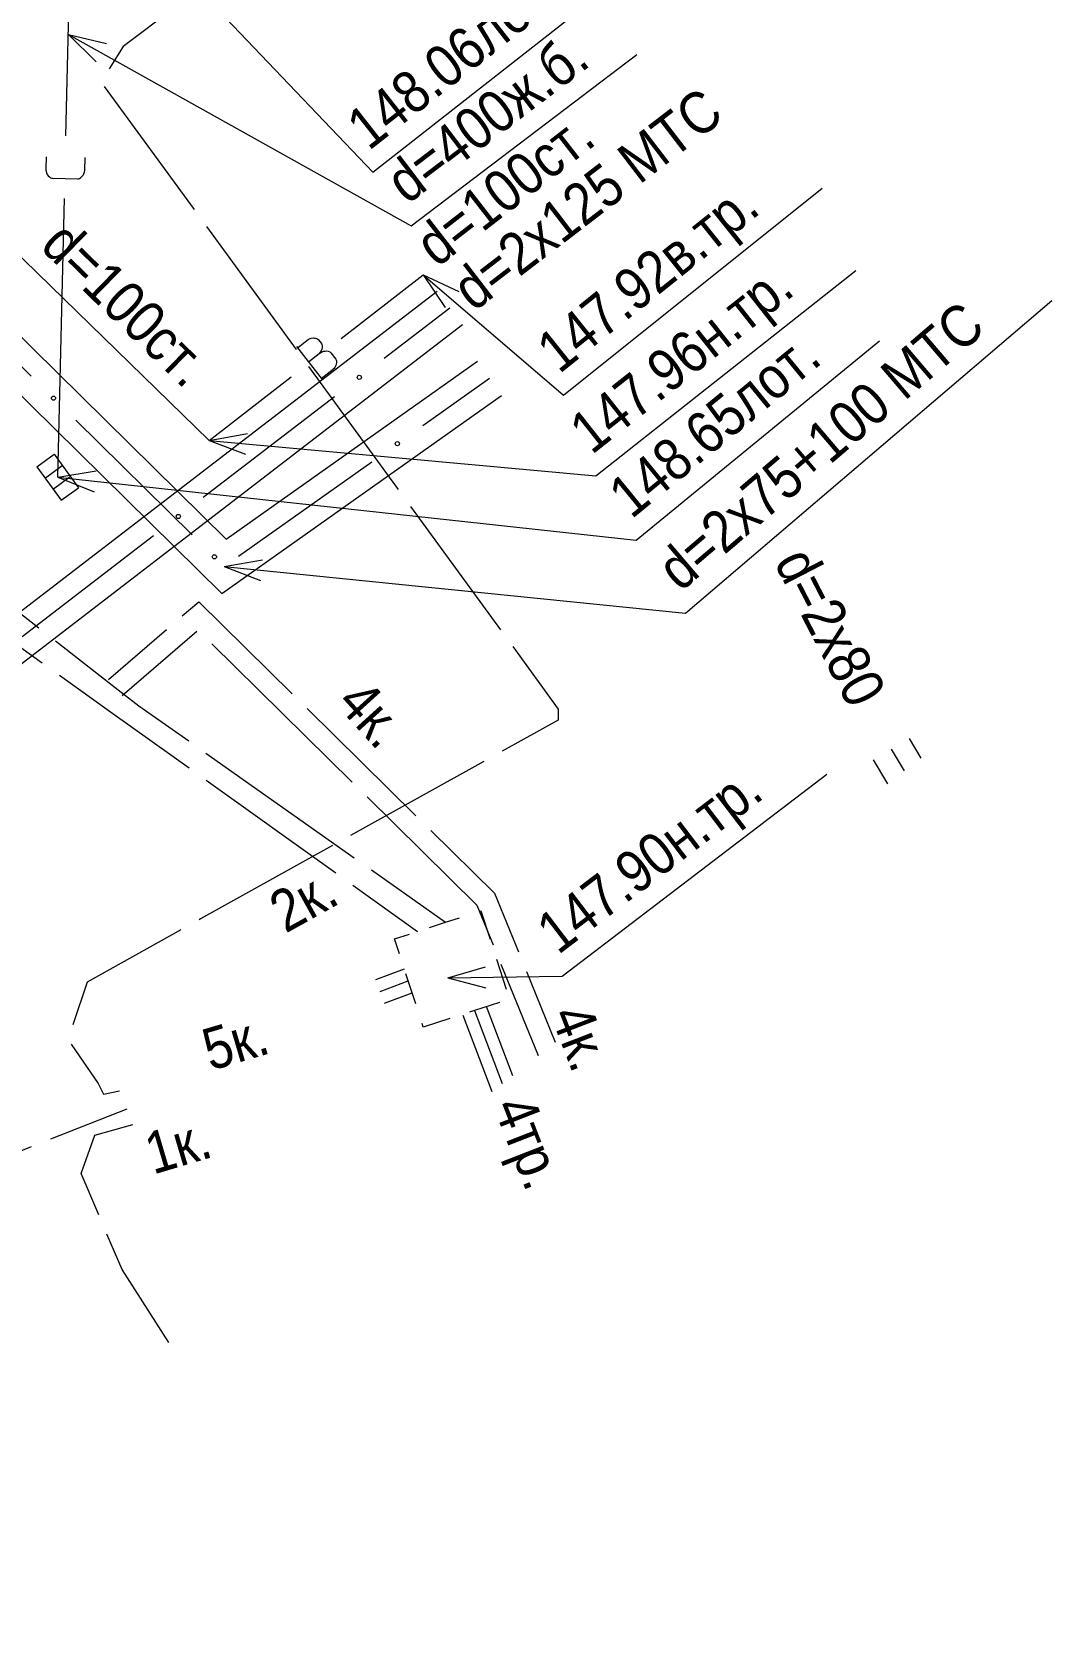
# Model space of a CAD drawing. Header units: metres. Extents: x 369 to 856, y 14070 to 14447.
# Drawn here: x 504.76 to 529.11, y 14116.3 to 14154.68 of the extents above; entities that cross this region are included whole.
import ezdxf
from ezdxf.enums import TextEntityAlignment as Align

# ---------------------------------------------------------------- set-up
doc = ezdxf.new("R2010")
doc.units = ezdxf.units.M
doc.header["$MEASUREMENT"] = 0
for name, color, linetype, lineweight in [('Водопровод', 7, 'Continuous', 25), ('Водосток', 7, 'Continuous', 25), ('Кабель электрический', 7, 'Continuous', 25), ('Теплосеть', 7, 'Continuous', 25)]:
    doc.layers.add(name, color=color, linetype=linetype, lineweight=lineweight)
doc.styles.add('Style-RUSSIAN_1251', font='RUSSIAN_1251.shx')
doc.styles.add('Style-RUSSIAN_1251 I 0.00000', font='RUSSIAN_1251.shx')
doc.linetypes.add('BK_', pattern='A,-2.5,[1,dgnlstyle-500_multi_und.shx,S=0.004762,R=0,X=0,Y=0],-2.5', length=5)

# ---------------------------------------------------------------- blocks, each defined once
blk = doc.blocks.new('RESHT1_30')
at = {"layer": 'Водосток', "color": 252, "linetype": 'Continuous', "lineweight": 9}
for p, q in [((-0.494, -0.254), (-0.494, 0.254)), ((-0.494, 0.254), (0.495, 0.254)), ((-0.163, -0.245), (-0.163, 0.251)), ((0.166, -0.245), (0.166, 0.251)), ((0.495, -0.254), (0.495, 0.254)), ((-0.494, -0.254), (0.495, -0.254))]:
    blk.add_line(p, q, dxfattribs=at)
blk = doc.blocks.new('msdElementTypeShape_29')
at = {"layer": 'Кабель электрический', "color": 252, "linetype": 'Continuous', "lineweight": 9}
for p, q in [((0.001, 2.109), (0.358, 2.225)), ((0.117, 1.751), (0.001, 2.109)), ((2.436, 1.623), (2.668, 0.908))]:
    blk.add_line(p, q, dxfattribs=at)
at = {"layer": 'Кабель электрический', "color": 252, "linetype": 'Continuous', "lineweight": 9, "flags": 128}
for points in [[(2.024, 2.767), (2.06, 2.778), (2.281, 2.099)], [(0.834, 2.379), (1.219, 2.505), (1.549, 2.612)], [(0.504, 0.56), (0.326, 1.106), (0.271, 1.275)], [(2.508, 0.593), (1.907, 0.398), (1.792, 0.36)], [(1.317, 0.206), (0.686, 0.001), (0.659, 0.085)]]:
    blk.add_lwpolyline(points, dxfattribs=at)
blk = doc.blocks.new('msdElementTypeMultiLine_137')
at = {"layer": 'Кабель электрический', "color": 252, "linetype": 'Continuous', "lineweight": 9, "flags": 128}
for points in [[(0.195, 0.582), (0.881, 0.839)], [(0.406, 0.02), (1.06, 0.265)]]:
    blk.add_lwpolyline(points, dxfattribs=at)
at = {"layer": 'Кабель электрический', "color": 252, "linetype": 'BK_', "lineweight": 9, "flags": 128}
blk.add_lwpolyline([(0.3, 0.301), (0.97, 0.552)], dxfattribs=at)
blk = doc.blocks.new('msdElementTypeLineString_444')
at = {"layer": 'Кабель электрический', "color": 252, "linetype": 'Continuous', "lineweight": 9}
for p, q in [((0.868, 24.066), (3.011, 21.126)), ((3.306, 20.722), (5.449, 17.781)), ((5.744, 17.377), (7.887, 14.437)), ((8.181, 14.033), (10.325, 11.093)), ((9.93, 7.948), (6.75, 6.18))]:
    blk.add_line(p, q, dxfattribs=at)
at = {"layer": 'Кабель электрический', "color": 252, "linetype": 'Continuous', "lineweight": 9, "flags": 128}
for points in [[(3.724, 26.829), (1.315, 25.02), (0.987, 24.487)], [(10.619, 10.689), (11.706, 9.198), (11.706, 8.936), (10.367, 8.191)], [(6.313, 5.937), (3.166, 4.187), (3.133, 4.169)], [(2.696, 3.926), (0.458, 2.681), (0.117, 1.658)], [(0.074, 1.2), (0.719, 0.262), (0.85, 0), (1.229, 0.081)]]:
    blk.add_lwpolyline(points, dxfattribs=at)
blk = doc.blocks.new('msdElementTypeMultiLine_142')
at = {"layer": 'Кабель электрический', "color": 252, "linetype": 'Continuous', "lineweight": 9}
blk.add_blockref('msdElementTypeLineString_444', (0, 0), dxfattribs=at)
blk = doc.blocks.new('msdElementTypeLineString_453')
at = {"layer": 'Теплосеть', "color": 252, "linetype": 'Continuous', "lineweight": 9}
for p, q in [((15.769, 12.129), (17.335, 13.332)), ((11.448, 8.808), (14.58, 11.215)), ((7.127, 5.488), (10.259, 7.894)), ((2.806, 2.168), (5.938, 4.574)), ((0.051, 0.05), (1.617, 1.254))]:
    blk.add_line(p, q, dxfattribs=at)
for centre in [(15.174, 11.672), (10.853, 8.351), (6.532, 5.031), (2.211, 1.711)]:
    blk.add_circle(centre, 0.05, dxfattribs=at)
blk = doc.blocks.new('msdElementTypeMultiLine_147')
at = {"layer": 'Теплосеть', "color": 252, "linetype": 'Continuous', "lineweight": 9, "flags": 128}
for points in [[(0, 0.793), (17.284, 14.074)], [(0.61, 0), (17.893, 13.281)]]:
    blk.add_lwpolyline(points, dxfattribs=at)
at = {"layer": 'Теплосеть', "color": 252, "linetype": 'Continuous', "lineweight": 9}
blk.add_blockref('msdElementTypeLineString_453', (0.254, 0.346), dxfattribs=at)
blk = doc.blocks.new('msdElementTypeLineString_478')
at = {"layer": 'Кабель электрический', "color": 252, "linetype": 'Continuous', "lineweight": 9}
for p, q in [((9.245, 3.614), (12.342, 1.399)), ((12.749, 1.108), (14.297, 0.001))]:
    blk.add_line(p, q, dxfattribs=at)
at = {"layer": 'Кабель электрический', "color": 252, "linetype": 'Continuous', "lineweight": 9, "flags": 128}
for points in [[(0.001, 9.532), (0.327, 9.399), (1.764, 8.814)], [(2.19, 8.554), (3.654, 7.612), (5.335, 6.41)], [(5.742, 6.119), (7.018, 5.206), (8.839, 3.904)]]:
    blk.add_lwpolyline(points, dxfattribs=at)
blk = doc.blocks.new('msdElementTypeMultiLine_173')
at = {"layer": 'Кабель электрический', "color": 252, "linetype": 'Continuous', "lineweight": 9}
blk.add_blockref('msdElementTypeLineString_478', (0, 0), dxfattribs=at)
blk = doc.blocks.new('msdElementTypeLineString_499')
at = {"layer": 'Кабель электрический', "color": 252, "linetype": 'Continuous', "lineweight": 9}
for p, q in [((29.145, 19.663), (27.328, 18.945)), ((19.562, 13.875), (16.376, 11.615)), ((15.968, 11.326), (12.782, 9.066)), ((12.375, 8.777), (9.189, 6.517)), ((8.781, 6.228), (5.595, 3.968)), ((5.187, 3.679), (2.001, 1.419)), ((1.593, 1.13), (0, 0))]:
    blk.add_line(p, q, dxfattribs=at)
at = {"layer": 'Кабель электрический', "color": 252, "linetype": 'Continuous', "lineweight": 9, "flags": 128}
for points in [[(26.863, 18.762), (25.911, 18.385), (23.562, 16.715)], [(23.155, 16.425), (22.121, 15.69), (19.97, 14.164)]]:
    blk.add_lwpolyline(points, dxfattribs=at)
blk = doc.blocks.new('msdElementTypeMultiLine_194')
at = {"layer": 'Кабель электрический', "color": 252, "linetype": 'Continuous', "lineweight": 9}
blk.add_blockref('msdElementTypeLineString_499', (0, 0), dxfattribs=at)
blk = doc.blocks.new('msdElementTypeLineString_541')
at = {"layer": 'Кабель электрический', "color": 252, "linetype": 'Continuous', "lineweight": 9}
for p, q in [((2.144, 3.648), (5.005, 1.421)), ((5.4, 1.114), (6.83, 0))]:
    blk.add_line(p, q, dxfattribs=at)
at = {"layer": 'Кабель электрический', "color": 252, "linetype": 'Continuous', "lineweight": 9, "flags": 128}
blk.add_lwpolyline([(0, 4.142), (1.512, 4.14), (1.749, 3.955)], dxfattribs=at)
blk = doc.blocks.new('msdElementTypeMultiLine_237')
at = {"layer": 'Кабель электрический', "color": 252, "linetype": 'Continuous', "lineweight": 9}
blk.add_blockref('msdElementTypeLineString_541', (0, 0), dxfattribs=at)
blk = doc.blocks.new('msdElementTypeLineString_542')
at = {"layer": 'Кабель электрический', "color": 252, "linetype": 'Continuous', "lineweight": 9}
for p, q in [((2.162, 4.043), (5.707, 1.54)), ((6.116, 1.252), (7.888, 0.001))]:
    blk.add_line(p, q, dxfattribs=at)
at = {"layer": 'Кабель электрический', "color": 252, "linetype": 'Continuous', "lineweight": 9, "flags": 128}
blk.add_lwpolyline([(0, 5.609), (0.566, 5.169), (1.753, 4.331)], dxfattribs=at)
blk = doc.blocks.new('msdElementTypeMultiLine_238')
at = {"layer": 'Кабель электрический', "color": 252, "linetype": 'Continuous', "lineweight": 9}
blk.add_blockref('msdElementTypeLineString_542', (0, 0), dxfattribs=at)
blk = doc.blocks.new('msdElementTypeLineString_774')
at = {"layer": 'Водосток', "color": 252, "linetype": 'Continuous', "lineweight": 9}
for p, q in [((0.196, 8.151), (0.356, 14.803)), ((0, 0), (0.16, 6.652))]:
    blk.add_line(p, q, dxfattribs=at)
blk = doc.blocks.new('msdElementTypeMultiLine_397')
at = {"layer": 'Водосток', "color": 252, "linetype": 'Continuous', "lineweight": 9, "flags": 128}
blk.add_lwpolyline([(0.19, 8.119), (0.183, 7.841), (0.184, 7.802), (0.191, 7.772), (0.201, 7.731), (0.218, 7.694), (0.238, 7.666), (0.268, 7.64), (0.299, 7.618), (0.327, 7.611), (0.354, 7.605), (0.939, 7.591), (0.964, 7.595), (0.985, 7.602), (1.011, 7.615), (1.029, 7.631), (1.053, 7.653), (1.074, 7.678), (1.089, 7.709), (1.106, 7.755), (1.111, 7.792), (1.119, 8.101)], dxfattribs=at)
at = {"layer": 'Водосток', "color": 252, "linetype": 'Continuous', "lineweight": 9}
blk.add_blockref('msdElementTypeLineString_774', (0.467, 0.467), dxfattribs=at)
blk = doc.blocks.new('msdElementTypeLineString_829')
at = {"layer": 'Водопровод', "color": 252, "linetype": 'Continuous', "lineweight": 9}
for p, q in [((0.001, 16.388), (7.869, 8.717)), ((8.943, 7.67), (16.811, 0)), ((19.963, 2.435), (21.927, 3.952)), ((16.811, 0), (18.776, 1.518))]:
    blk.add_line(p, q, dxfattribs=at)
blk = doc.blocks.new('msdElementTypeLineString_830')
at = {"layer": 'Водопровод', "color": 252, "linetype": 'Continuous', "lineweight": 9}
for p, q in [((9.104, 9.195), (8.408, 8.481)), ((8.78, 8.863), (9.01, 8.639)), ((8.43, 8.505), (8.69, 8.252)), ((19.4, 2.742), (20.01, 1.953)), ((19.684, 2.375), (19.938, 2.572)), ((19.99, 1.979), (20.277, 2.2))]:
    blk.add_line(p, q, dxfattribs=at)
at = {"layer": 'Водопровод', "color": 252, "linetype": 'Continuous', "lineweight": 9, "flags": 128}
for points in [[(9.079, 9.169), (9.307, 8.947), (9.324, 8.922), (9.347, 8.873), (9.361, 8.821), (9.364, 8.797), (9.363, 8.772), (9.357, 8.744), (9.345, 8.713), (9.338, 8.7), (9.257, 8.617), (9.237, 8.605), (9.207, 8.593), (9.182, 8.589), (9.156, 8.586), (9.121, 8.59), (9.083, 8.602), (9.051, 8.615), (9.01, 8.639), (9.035, 8.609), (9.057, 8.583), (9.081, 8.538), (9.091, 8.506), (9.098, 8.473), (9.097, 8.429), (9.087, 8.389), (9.071, 8.36), (8.938, 8.224), (8.923, 8.213), (8.896, 8.202), (8.861, 8.195), (8.819, 8.197), (8.785, 8.203), (8.738, 8.221), (8.711, 8.234), (8.69, 8.252)], [(19.423, 2.713), (19.675, 2.908), (19.702, 2.922), (19.753, 2.938), (19.807, 2.945), (19.831, 2.944), (19.856, 2.94), (19.883, 2.93), (19.911, 2.914), (19.923, 2.904), (19.994, 2.813), (20.003, 2.792), (20.011, 2.76), (20.012, 2.735), (20.011, 2.708), (20.002, 2.675), (19.985, 2.638), (19.968, 2.609), (19.938, 2.572), (19.971, 2.592), (20, 2.61), (20.047, 2.628), (20.081, 2.633), (20.115, 2.635), (20.158, 2.628), (20.196, 2.612), (20.223, 2.593), (20.339, 2.442), (20.348, 2.425), (20.355, 2.398), (20.357, 2.362), (20.349, 2.32), (20.338, 2.288), (20.314, 2.243), (20.297, 2.219), (20.277, 2.2)]]:
    blk.add_lwpolyline(points, dxfattribs=at)
blk = doc.blocks.new('msdElementTypeMultiLine_434')
at = {"layer": 'Водопровод', "color": 252, "linetype": 'Continuous', "lineweight": 9}
for name, p in [('msdElementTypeLineString_829', (0.5, 0.5)), ('msdElementTypeLineString_830', (0, 0))]:
    blk.add_blockref(name, p, dxfattribs=at)
blk = doc.blocks.new('msdElementTypeMultiLine_456')
at = {"layer": 'Кабель электрический', "color": 252, "linetype": 'Continuous', "lineweight": 9, "flags": 128}
for points in [[(0.02, 1.934), (0.714, 0.108)], [(0.581, 2.147), (1.209, 0.493)]]:
    blk.add_lwpolyline(points, dxfattribs=at)
at = {"layer": 'Кабель электрический', "color": 252, "linetype": 'BK_', "lineweight": 9, "flags": 128}
blk.add_lwpolyline([(0.3, 2.041), (0.962, 0.301)], dxfattribs=at)
blk = doc.blocks.new('msdElementTypeLineString_856')
at = {"layer": 'Кабель электрический', "color": 252, "linetype": 'Continuous', "lineweight": 9}
for p, q in [((0, 8.66), (1.384, 9.85)), ((4.743, 7.967), (7.343, 5.406)), ((9.98, 1.69), (10.669, 0.001))]:
    blk.add_line(p, q, dxfattribs=at)
at = {"layer": 'Кабель электрический', "color": 252, "linetype": 'Continuous', "lineweight": 9, "flags": 128}
for points in [[(1.763, 10.176), (2.156, 10.515), (4.387, 8.318)], [(7.699, 5.055), (9.219, 3.557), (9.791, 2.153)]]:
    blk.add_lwpolyline(points, dxfattribs=at)
blk = doc.blocks.new('msdElementTypeLineString_857')
at = {"layer": 'Кабель электрический', "color": 252, "linetype": 'Continuous', "lineweight": 9}
for p, q in [((0, 8.6), (1.783, 10.134)), ((2.141, 9.826), (5.492, 6.524)), ((9.045, 2.179), (9.933, 0.001))]:
    blk.add_line(p, q, dxfattribs=at)
at = {"layer": 'Кабель электрический', "color": 252, "linetype": 'Continuous', "lineweight": 9, "flags": 128}
blk.add_lwpolyline([(5.849, 6.173), (8.469, 3.592), (8.856, 2.642)], dxfattribs=at)
blk = doc.blocks.new('msdElementTypeMultiLine_461')
at = {"layer": 'Кабель электрический', "color": 252, "linetype": 'Continuous', "lineweight": 9}
for name, p in [('msdElementTypeLineString_856', (0, 0.319)), ('msdElementTypeLineString_857', (0.326, 0))]:
    blk.add_blockref(name, p, dxfattribs=at)
blk = doc.blocks.new('msdElementTypeLineString_868')
at = {"layer": 'Кабель электрический', "color": 252, "linetype": 'Continuous', "lineweight": 9, "flags": 128}
for points in [[(0.422, 3.049), (0, 4.034), (0.327, 4.949), (1.237, 5.205)], [(2.095, 0.001), (0.981, 1.745), (0.619, 2.59)]]:
    blk.add_lwpolyline(points, dxfattribs=at)
blk = doc.blocks.new('msdElementTypeMultiLine_468')
at = {"layer": 'Кабель электрический', "color": 252, "linetype": 'Continuous', "lineweight": 9}
blk.add_blockref('msdElementTypeLineString_868', (0, 0), dxfattribs=at)
blk = doc.blocks.new('msdElementTypeLineString_880')
at = {"layer": 'Теплосеть', "color": 252, "linetype": 'Continuous', "lineweight": 9}
for p, q in [((0.05, 36.262), (1.437, 34.895)), ((2.505, 33.842), (5.278, 31.107)), ((6.346, 30.054), (9.12, 27.319)), ((10.188, 26.266), (12.961, 23.531)), ((14.029, 22.478), (16.802, 19.744)), ((17.871, 18.69), (20.644, 15.956)), ((21.712, 14.903), (24.485, 12.168)), ((25.553, 11.115), (28.327, 8.38)), ((29.395, 7.327), (32.168, 4.593)), ((41.524, 3.414), (43.113, 4.54)), ((33.236, 3.539), (36.01, 0.805)), ((37.122, 0.296), (40.3, 2.547))]:
    blk.add_line(p, q, dxfattribs=at)
for centre in [(1.971, 34.368), (5.812, 30.58), (9.654, 26.793), (13.495, 23.005), (17.336, 19.217), (21.178, 15.429), (25.019, 11.642), (28.861, 7.854), (32.702, 4.066), (40.912, 2.981), (36.544, 0.278)]:
    blk.add_circle(centre, 0.05, dxfattribs=at)
blk = doc.blocks.new('msdElementTypeMultiLine_476')
at = {"layer": 'Теплосеть', "color": 252, "linetype": 'Continuous', "lineweight": 9, "flags": 128}
for points in [[(0.788, 37.177), (37.172, 1.301), (43.168, 5.549)], [(0, 36.549), (37.066, 0.001), (43.746, 4.733)]]:
    blk.add_lwpolyline(points, dxfattribs=at)
at = {"layer": 'Теплосеть', "color": 252, "linetype": 'Continuous', "lineweight": 9}
blk.add_blockref('msdElementTypeLineString_880', (0.344, 0.601), dxfattribs=at)
blk = doc.blocks.new('msdElementTypeLineString_963')
at = {"layer": 'Теплосеть', "color": 252, "linetype": 'Continuous', "lineweight": 9}
blk.add_line((0.05, 0.568), (0.358, 0.05), dxfattribs=at)
blk = doc.blocks.new('msdElementTypeMultiLine_542')
at = {"layer": 'Теплосеть', "color": 252, "linetype": 'Continuous', "lineweight": 9, "flags": 128}
for points in [[(0.86, 1.083), (1.136, 0.619)], [(0, 0.573), (0.34, 0.001)]]:
    blk.add_lwpolyline(points, dxfattribs=at)
at = {"layer": 'Теплосеть', "color": 252, "linetype": 'Continuous', "lineweight": 9}
blk.add_blockref('msdElementTypeLineString_963', (0.38, 0.26), dxfattribs=at)
blk = doc.blocks.new('DIMTXT_414')
at = {"layer": 'Кабель электрический', "color": 252, "linetype": 'Continuous', "lineweight": 9}
for q in [(0.896, 0.265), (0.904, -0.235)]:
    blk.add_line((0, 0), q, dxfattribs=at)
at = {"layer": 'Кабель электрический', "color": 252, "linetype": 'Continuous', "lineweight": 9, "flags": 128}
blk.add_lwpolyline([(0, 0), (2.727, 0.046), (9.047, 4.868)], dxfattribs=at)
at = {"layer": 'Кабель электрический', "color": 252, "linetype": 'Continuous', "lineweight": 9, "style": 'Style-RUSSIAN_1251', "width": 0.9}
blk.add_text('147.90н.тр.', height=1, rotation=37.3444, dxfattribs=at).set_placement((2.026, 1.335), align=Align.TOP_LEFT)
blk = doc.blocks.new('DIMTXT_476')
at = {"layer": 'Водосток', "color": 252, "linetype": 'Continuous', "lineweight": 9}
for q in [(0.922, 0.151), (0.868, -0.346)]:
    blk.add_line((0, 0), q, dxfattribs=at)
at = {"layer": 'Водосток', "color": 252, "linetype": 'Continuous', "lineweight": 9, "flags": 128}
blk.add_lwpolyline([(0, 0), (13.81, -1.507), (19.626, 3.26)], dxfattribs=at)
at = {"layer": 'Водосток', "color": 252, "linetype": 'Continuous', "lineweight": 9, "style": 'Style-RUSSIAN_1251', "width": 0.9}
blk.add_text('148.65лот.', height=1, rotation=39.3354, dxfattribs=at).set_placement((13.065, -0.242), align=Align.TOP_LEFT)
blk = doc.blocks.new('DIMTXT_477')
at = {"layer": 'Водосток', "color": 252, "linetype": 'Continuous', "lineweight": 9}
for q in [(0.664, -0.657), (0.908, -0.221)]:
    blk.add_line((0, 0), q, dxfattribs=at)
at = {"layer": 'Водосток', "color": 252, "linetype": 'Continuous', "lineweight": 9, "flags": 128}
blk.add_lwpolyline([(0, 0), (8.184, -4.572), (13.571, -0.479)], dxfattribs=at)
at = {"layer": 'Водосток', "color": 252, "linetype": 'Continuous', "lineweight": 9, "style": 'Style-RUSSIAN_1251', "width": 0.9}
blk.add_text('d=400ж.б.', height=1, rotation=37.2247, dxfattribs=at).set_placement((7.486, -3.281), align=Align.TOP_LEFT)
blk = doc.blocks.new('DIMTXT_478')
at = {"layer": 'Водосток', "color": 252, "linetype": 'Continuous', "lineweight": 9}
for q in [(0.44, -0.824), (0.802, -0.479)]:
    blk.add_line((0, 0), q, dxfattribs=at)
at = {"layer": 'Водосток', "color": 252, "linetype": 'Continuous', "lineweight": 9, "flags": 128}
blk.add_lwpolyline([(0, 0), (7.172, -7.516), (13.082, -2.878)], dxfattribs=at)
at = {"layer": 'Водосток', "color": 252, "linetype": 'Continuous', "lineweight": 9, "style": 'Style-RUSSIAN_1251', "width": 0.9}
blk.add_text('148.06лот.', height=1, rotation=38.123, dxfattribs=at).set_placement((6.454, -6.236), align=Align.TOP_LEFT)
blk = doc.blocks.new('DIMTXT_479')
at = {"layer": 'Водопровод', "color": 252, "linetype": 'Continuous', "lineweight": 9}
for q in [(0.52, -0.776), (0.846, -0.396)]:
    blk.add_line((0, 0), q, dxfattribs=at)
at = {"layer": 'Водопровод', "color": 252, "linetype": 'Continuous', "lineweight": 9, "flags": 128}
blk.add_lwpolyline([(0, 0), (3.349, -2.873), (9.528, 2.073)], dxfattribs=at)
at = {"layer": 'Водопровод', "color": 252, "linetype": 'Continuous', "lineweight": 9, "style": 'Style-RUSSIAN_1251', "width": 0.9}
blk.add_text('147.92в.тр.', height=1, rotation=38.6717, dxfattribs=at).set_placement((2.619, -1.6), align=Align.TOP_LEFT)
blk = doc.blocks.new('DIMTXT_480')
at = {"layer": 'Водопровод', "color": 252, "linetype": 'Continuous', "lineweight": 9}
for q in [(0.919, 0.166), (0.873, -0.331)]:
    blk.add_line((0, 0), q, dxfattribs=at)
at = {"layer": 'Водопровод', "color": 252, "linetype": 'Continuous', "lineweight": 9, "flags": 128}
blk.add_lwpolyline([(0, 0), (9.24, -0.85), (15.447, 4.059)], dxfattribs=at)
at = {"layer": 'Водопровод', "color": 252, "linetype": 'Continuous', "lineweight": 9, "style": 'Style-RUSSIAN_1251', "width": 0.9}
blk.add_text('147.96н.тр.', height=1, rotation=38.3363, dxfattribs=at).set_placement((8.517, 0.427), align=Align.TOP_LEFT)
blk = doc.blocks.new('DIMTXT_617')
at = {"layer": 'Теплосеть', "color": 252, "linetype": 'Continuous', "lineweight": 9}
for q in [(0.921, 0.158), (0.87, -0.339)]:
    blk.add_line((0, 0), q, dxfattribs=at)
at = {"layer": 'Теплосеть', "color": 252, "linetype": 'Continuous', "lineweight": 9, "flags": 128}
blk.add_lwpolyline([(0, 0), (11.019, -1.115), (19.765, 6.348)], dxfattribs=at)
at = {"layer": 'Теплосеть', "color": 252, "linetype": 'Continuous', "lineweight": 9, "style": 'Style-RUSSIAN_1251', "width": 0.9}
blk.add_text('d=2х75+100 МТС', height=1, rotation=40.4745, dxfattribs=at).set_placement((10.249, 0.134), align=Align.TOP_LEFT)

msp = doc.modelspace()

# ---------------------------------------------------------------- block references
at = {"layer": 'Водопровод', "color": 252, "linetype": 'Continuous', "lineweight": 9}
for name, p in [('msdElementTypeMultiLine_434', (491.677, 14144.435)), ('DIMTXT_479', (514.104, 14148.887)), ('DIMTXT_480', (508.988, 14144.935))]:
    msp.add_blockref(name, p, dxfattribs=at)
at = {"layer": 'Водосток', "color": 252, "linetype": 'Continuous', "lineweight": 9}
for name, p in [('msdElementTypeMultiLine_397', (504.908, 14143.589)), ('DIMTXT_478', (505.731, 14158.859)), ('DIMTXT_477', (505.629, 14154.63)), ('DIMTXT_476', (505.375, 14144.056))]:
    msp.add_blockref(name, p, dxfattribs=at)
at = {"layer": 'Водосток', "color": 252, "linetype": 'Continuous', "lineweight": 9, "rotation": 306.090579605018}
msp.add_blockref('RESHT1_30', (505.375, 14144.056), dxfattribs=at)
at = {"layer": 'Кабель электрический', "color": 252, "linetype": 'Continuous', "lineweight": 9}
for name, p in [('msdElementTypeMultiLine_142', (505.62, 14129.322)), ('msdElementTypeMultiLine_237', (499.92, 14139.037)), ('msdElementTypeMultiLine_173', (499.673, 14133.211)), ('msdElementTypeMultiLine_461', (506.587, 14130.248)), ('msdElementTypeMultiLine_238', (506.75, 14133.428)), ('DIMTXT_414', (514.691, 14132.099)), ('msdElementTypeShape_29', (513.419, 14130.924)), ('msdElementTypeMultiLine_137', (512.775, 14131.478)), ('msdElementTypeMultiLine_456', (515.026, 14129.281)), ('msdElementTypeMultiLine_194', (477.879, 14109.303)), ('msdElementTypeMultiLine_468', (505.933, 14123.394))]:
    msp.add_blockref(name, p, dxfattribs=at)
at = {"layer": 'Теплосеть', "color": 252, "linetype": 'Continuous', "lineweight": 9}
for name, p in [('msdElementTypeMultiLine_476', (472.229, 14141.276)), ('msdElementTypeMultiLine_147', (497.149, 14134.422)), ('DIMTXT_617', (509.348, 14141.927)), ('msdElementTypeMultiLine_542', (524.848, 14136.732))]:
    msp.add_blockref(name, p, dxfattribs=at)

# ---------------------------------------------------------------- texts
at = {"layer": 'Водопровод', "color": 252, "linetype": 'Continuous', "lineweight": 9, "style": 'Style-RUSSIAN_1251 I 0.00000', "width": 0.9}
for rotation, p in [(37.8538, (514.431, 14149.046)), (315.7401, (504.927, 14149.536))]:
    msp.add_text('d=100ст.', height=1, rotation=rotation, dxfattribs=at).set_placement(p)
at = {"layer": 'Кабель электрический', "color": 252, "linetype": 'Continuous', "lineweight": 9, "style": 'Style-RUSSIAN_1251', "width": 0.899998}
for s, rotation, p in [('4к.', 312.1705, (511.999, 14138.638)), ('2к.', 29.0797, (510.815, 14133.155)), ('4к.', 291.1027, (517.134, 14131.216)), ('5к.', 16.5162, (509.025, 14129.879)), ('4тр.', 291.2804, (515.771, 14129.03)), ('1к.', 16.5162, (507.654, 14127.403))]:
    msp.add_text(s, height=1, rotation=rotation, dxfattribs=at).set_placement(p)
at = {"layer": 'Теплосеть', "color": 252, "linetype": 'Continuous', "lineweight": 9}
for s, rotation, style, width, p in [('d=2х125 МТС', 37.5225, 'Style-RUSSIAN_1251', 0.899998, (515.309, 14147.992)), ('d=2х80', 297.3281, 'Style-RUSSIAN_1251 I 0.00000', 0.9, (522.469, 14142.021))]:
    msp.add_text(s, height=1, rotation=rotation, dxfattribs=dict(at, style=style, width=width)).set_placement(p)

doc.saveas('drawing.dxf')
